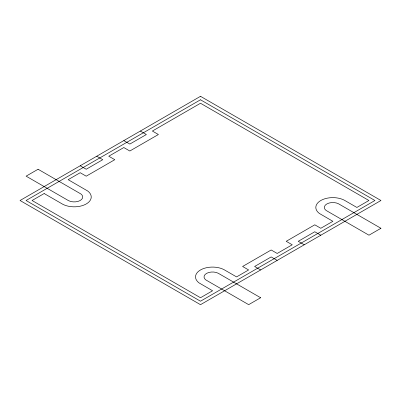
<?xml version="1.0" encoding="UTF-8"?>
<svg xmlns="http://www.w3.org/2000/svg" width="401" height="401" viewBox="0 0 401 401"><rect width="100%" height="100%" fill="white"/><g stroke="black" fill="none" stroke-linecap="round" stroke-linejoin="round"><path stroke-width="0.6" d="M140.35 131.047L146.365 134.52L129.824 144.069L123.809 140.596M320.8 235.227L314.785 231.753L298.244 241.307L304.259 244.775M96.741 156.225L102.756 159.693L86.215 169.247L80.2 165.773M277.191 260.404L271.176 256.931L254.635 266.48L260.65 269.953M38.085 169.252L26.115 176.159L68.546 200.655A8.506 4.912 0 0 0 80.01 200.605A8.506 4.912 0 0 0 80.972 194.009L38.085 169.252M200.5 96.32L20.05 200.5L200.5 304.68L380.95 200.5L200.5 96.32M200.5 99.789L26.065 200.5L200.5 301.211L374.935 200.5L200.5 99.789M44.16 193.528L32.08 200.5L200.5 297.737L212.58 290.76L199.041 282.885A17.012 9.825 0 0 1 200.966 269.698A17.012 9.825 0 0 1 223.893 269.592L236.58 276.906L248.62 269.953L242.605 266.48L271.176 249.988L277.191 253.457L292.229 244.775L286.214 241.307L314.785 224.811L320.8 228.284L332.88 221.307L319.341 213.432A17.012 9.825 0 0 1 321.266 200.239A17.012 9.825 0 0 1 344.193 200.134L356.88 207.452L368.92 200.5L200.5 103.263L152.38 131.047L158.395 134.52L129.824 151.012L123.809 147.543L108.771 156.225L114.786 159.693L86.215 176.189L80.2 172.716L68.16 179.668L87.714 191.016A17.012 9.825 0 0 1 85.789 204.209A17.012 9.825 0 0 1 62.862 204.315L44.16 193.528M260.64 297.743L248.67 304.655L205.783 279.893A8.506 4.912 0 0 1 206.751 273.297A8.506 4.912 0 0 1 218.214 273.246L260.64 297.743M380.94 228.289L368.97 235.197L326.083 210.44A8.506 4.912 0 0 1 327.051 203.843A8.506 4.912 0 0 1 338.514 203.788L380.94 228.289"/></g></svg>
